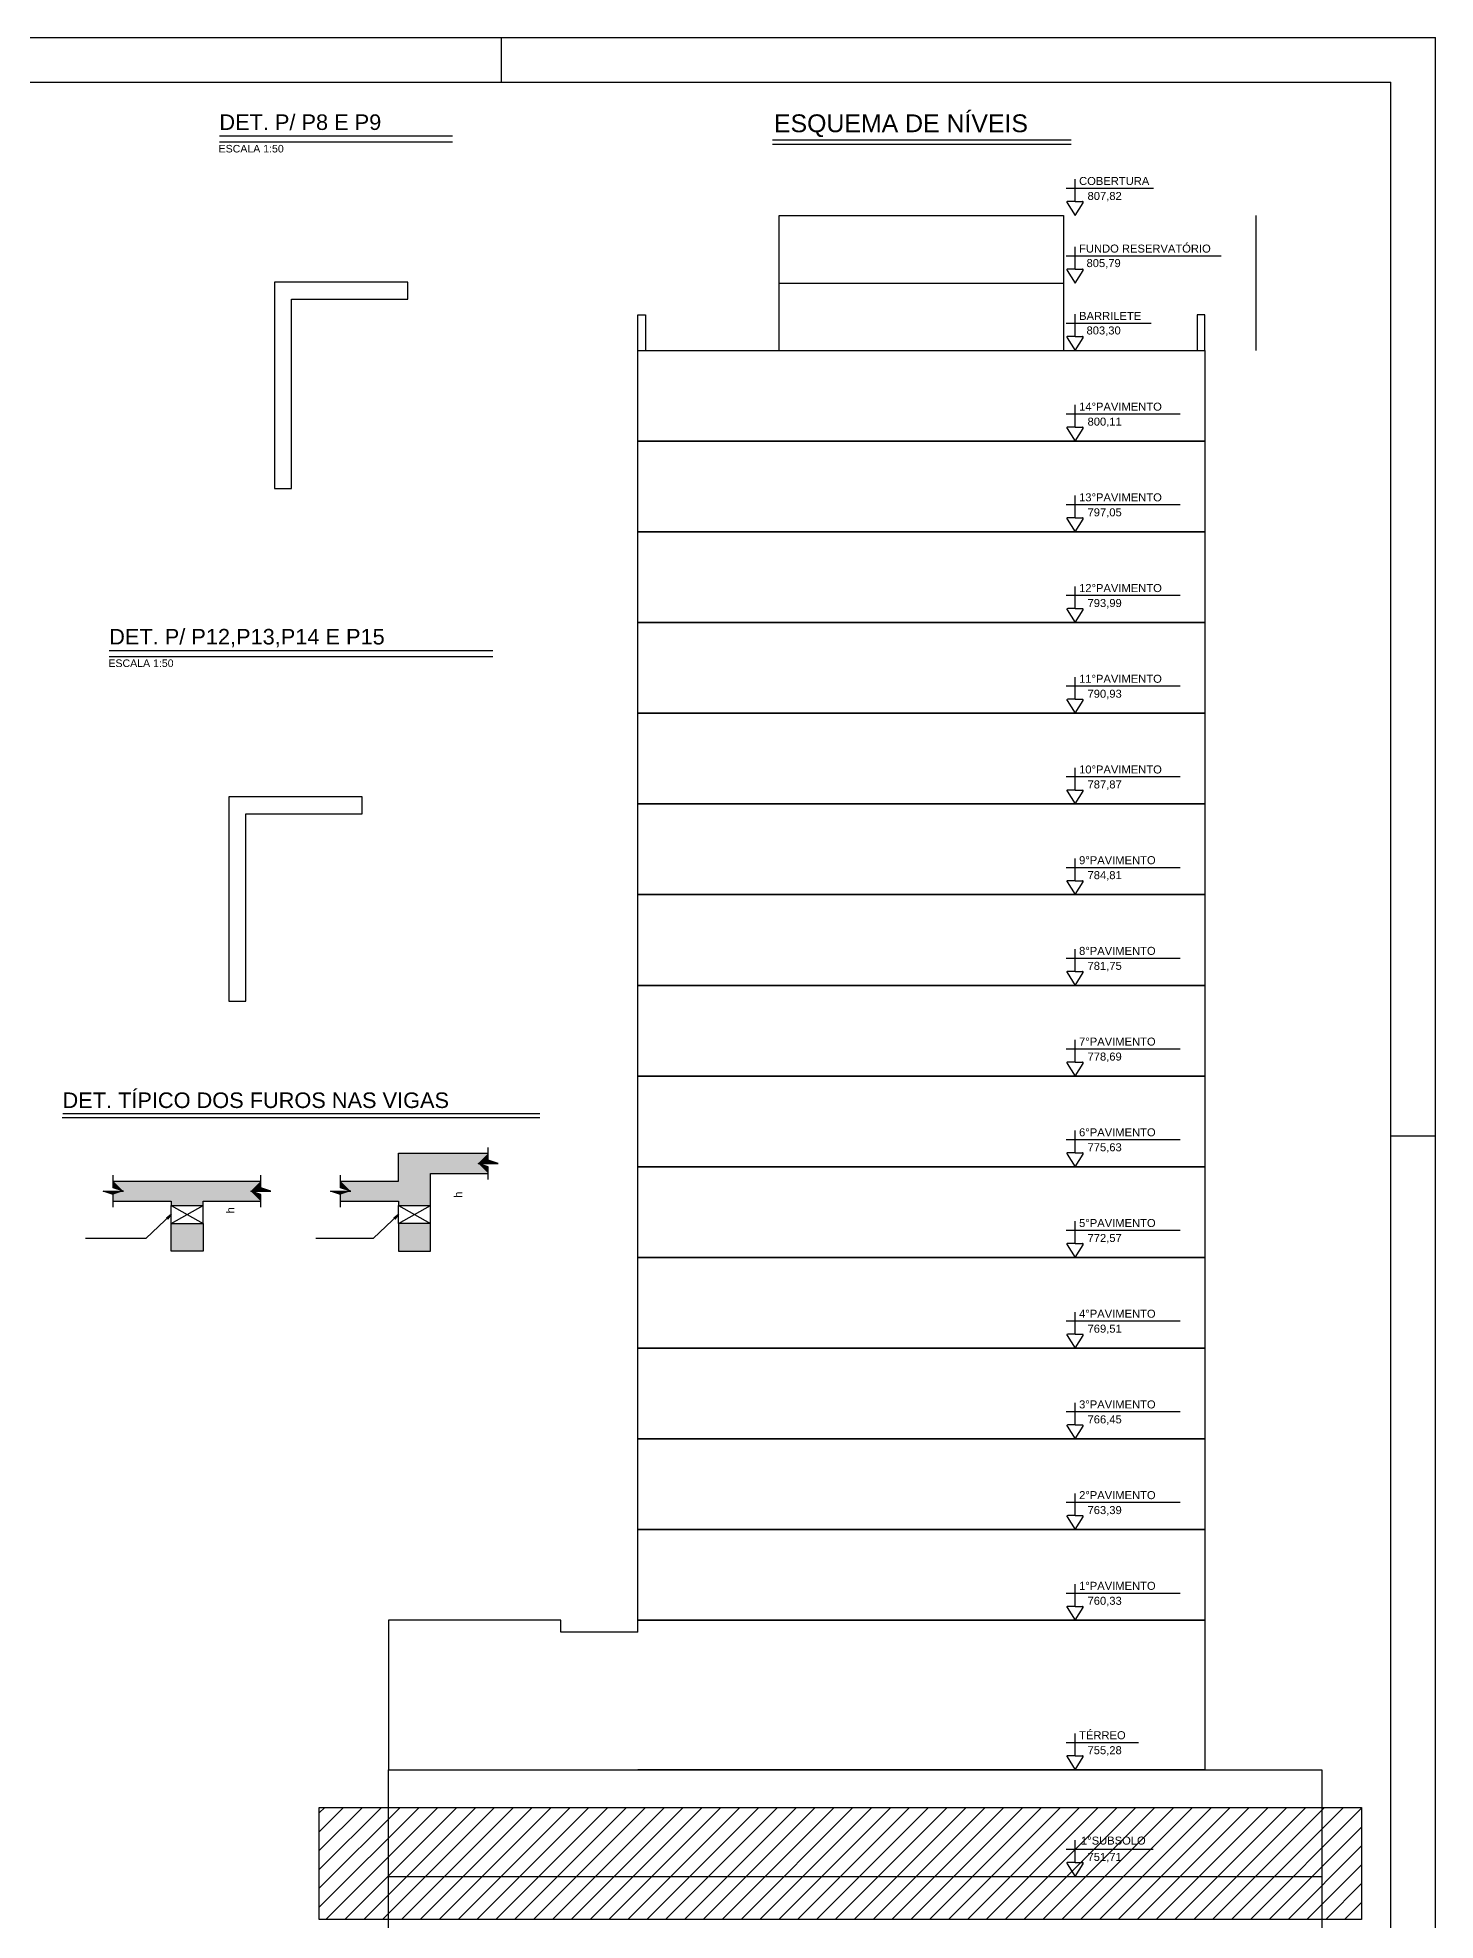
# Model space of a CAD drawing. Extents: x -1206 to 6684, y -2991 to 10691.
# Drawn here: x 4326 to 6684, y 7516 to 10691 of the extents above; entities that cross this region are included whole.
import ezdxf

# ---------------------------------------------------------------- set-up
doc = ezdxf.new("R2010")
doc.units = 0
doc.layers.get('0').update_dxf_attribs({"color": 50})
for name, color, linetype in [('1', 3, 'Continuous'), ('212', 3, 'Continuous'), ('220', 5, 'Continuous'), ('221', 1, 'Continuous'), ('222', 6, 'Continuous'), ('230', 3, 'Continuous'), ('231', 1, 'Continuous'), ('249', 1, 'Continuous'), ('250', 1, 'Continuous'), ('253', 253, 'Continuous')]:
    doc.layers.add(name, color=color, linetype=linetype)
doc.styles.get("Standard").update_dxf_attribs({"font": 'arial.ttf'})

# ---------------------------------------------------------------- blocks, each defined once
blk = doc.blocks.new('_HEB62A6EED5-000', base_point=(552002.934611, 100000.091476))
for p, q in [((555593.605919, 98531.413764), (555761.995968, 98699.803813)), ((555593.605919, 98563.23357), (555730.176163, 98699.803813)), ((555593.605919, 98595.053375), (555698.356357, 98699.803813)), ((555593.605919, 98626.87318), (555666.536552, 98699.803813)), ((555593.605919, 98658.692985), (555634.716747, 98699.803813)), ((555593.605919, 98690.51279), (555602.896942, 98699.803813)), ((555604.92028, 98510.90832), (555793.815773, 98699.803813)), ((555636.740085, 98510.90832), (555825.635578, 98699.803813)), ((555668.55989, 98510.90832), (555857.455383, 98699.803813)), ((555700.379695, 98510.90832), (555889.275188, 98699.803813)), ((555732.1995, 98510.90832), (555921.094994, 98699.803813)), ((555764.019305, 98510.90832), (555952.914799, 98699.803813)), ((555795.83911, 98510.90832), (555984.734604, 98699.803813)), ((555827.658916, 98510.90832), (556016.554409, 98699.803813)), ((555859.478721, 98510.90832), (556048.374214, 98699.803813)), ((555891.298526, 98510.90832), (556080.194019, 98699.803813)), ((555923.118331, 98510.90832), (556112.013824, 98699.803813)), ((555954.938136, 98510.90832), (556143.83363, 98699.803813)), ((555986.757941, 98510.90832), (556175.653435, 98699.803813)), ((556018.577747, 98510.90832), (556207.47324, 98699.803813)), ((556050.397552, 98510.90832), (556239.293045, 98699.803813)), ((556082.217357, 98510.90832), (556271.11285, 98699.803813)), ((556114.037162, 98510.90832), (556302.932655, 98699.803813)), ((556145.856967, 98510.90832), (556334.752461, 98699.803813)), ((556177.676772, 98510.90832), (556366.572266, 98699.803813)), ((556209.496577, 98510.90832), (556398.392071, 98699.803813)), ((556241.316383, 98510.90832), (556430.211876, 98699.803813)), ((556273.136188, 98510.90832), (556462.031681, 98699.803813)), ((556304.955993, 98510.90832), (556493.851486, 98699.803813)), ((556336.775798, 98510.90832), (556525.671291, 98699.803813)), ((556368.595603, 98510.90832), (556557.491097, 98699.803813)), ((556400.415408, 98510.90832), (556589.310902, 98699.803813)), ((556432.235214, 98510.90832), (556621.130707, 98699.803813)), ((556464.055019, 98510.90832), (556652.950512, 98699.803813)), ((556495.874824, 98510.90832), (556684.770317, 98699.803813)), ((556527.694629, 98510.90832), (556716.590122, 98699.803813)), ((556559.514434, 98510.90832), (556748.409928, 98699.803813)), ((556591.334239, 98510.90832), (556780.229733, 98699.803813)), ((556623.154044, 98510.90832), (556812.049538, 98699.803813)), ((556654.97385, 98510.90832), (556843.869343, 98699.803813)), ((556686.793655, 98510.90832), (556875.689148, 98699.803813)), ((556718.61346, 98510.90832), (556907.508953, 98699.803813)), ((556750.433265, 98510.90832), (556939.328758, 98699.803813)), ((556782.25307, 98510.90832), (556971.148564, 98699.803813)), ((556814.072875, 98510.90832), (557002.968369, 98699.803813)), ((556845.892681, 98510.90832), (557034.788174, 98699.803813)), ((556877.712486, 98510.90832), (557066.607979, 98699.803813)), ((556909.532291, 98510.90832), (557098.427784, 98699.803813)), ((556941.352096, 98510.90832), (557130.247589, 98699.803813)), ((556973.171901, 98510.90832), (557162.067395, 98699.803813)), ((557004.991706, 98510.90832), (557193.8872, 98699.803813)), ((557036.811511, 98510.90832), (557225.707005, 98699.803813)), ((557068.631317, 98510.90832), (557257.52681, 98699.803813)), ((557100.451122, 98510.90832), (557289.346615, 98699.803813)), ((557132.270927, 98510.90832), (557321.16642, 98699.803813)), ((557164.090732, 98510.90832), (557351.65959, 98698.477177)), ((557195.910537, 98510.90832), (557351.65959, 98666.657372)), ((557227.730342, 98510.90832), (557351.65959, 98634.837567)), ((557259.550148, 98510.90832), (557351.65959, 98603.017762)), ((557291.369953, 98510.90832), (557351.65959, 98571.197957)), ((557323.189758, 98510.90832), (557351.65959, 98539.378152))]:
    blk.add_line(p, q)

msp = doc.modelspace()

# ---------------------------------------------------------------- linework, layer by layer
for p, q in [((-1205.975, 10691.442), (6684.025, 10691.442)), ((5109.025, 10616.442), (5109.025, 10691.442)), ((5109.025, 10616.442), (5109.025, 10691.442)), ((5109.025, 10616.442), (5109.025, 10691.442)), ((6684.025, 4383.942), (6684.025, 10691.442)), ((6684.025, 10616.442), (6684.025, 10691.442)), ((6684.025, 10616.442), (6684.025, 10691.442)), ((6684.025, 10616.442), (6684.025, 10691.442)), ((6684.025, 10616.442), (6684.025, 10691.442)), ((6684.025, 10616.442), (6684.025, 10691.442)), ((6684.025, 10616.442), (6684.025, 10691.442)), ((6609.025, 8838.942), (6684.025, 8838.942))]:
    msp.add_line(p, q)
at = {"layer": '1'}
for p, q in [((4551.658, 8691.273), (4551.658, 8721.273)), ((4605.658, 8691.273), (4605.658, 8721.273)), ((4935.083, 8691.273), (4935.083, 8721.273)), ((4989.083, 8691.273), (4989.083, 8721.273))]:
    msp.add_line(p, q, dxfattribs=at)
at = {"layer": '220'}
msp.add_line((4454.023, 8762.77), (4702.949, 8762.77), dxfattribs=at)
for points in [[(4837.448, 8762.77), (4935.083, 8762.77), (4935.083, 8809.57), (5086.375, 8809.57)], [(4837.448, 8728.716), (4935.083, 8728.716), (4935.083, 8721.273), (4989.083, 8721.273), (4989.083, 8775.515), (5086.375, 8775.515)], [(4454.023, 8728.716), (4551.658, 8728.716), (4551.658, 8721.273), (4605.658, 8721.273), (4605.658, 8728.716), (4702.949, 8728.716)], [(4551.658, 8691.273), (4605.658, 8691.273), (4605.658, 8644.716), (4551.658, 8644.716), (4551.658, 8691.273)], [(4935.083, 8691.273), (4935.083, 8644.716), (4989.083, 8644.716), (4989.083, 8691.273), (4935.083, 8691.273)]]:
    msp.add_lwpolyline(points, dxfattribs=at)
at = {"layer": '221'}
for p, q in [((4632.948, 10515.75), (5026.011, 10515.75)), ((5565.766, 10511.82), (6069.482, 10511.82)), ((4447.107, 9647.86), (5094.194, 9647.86)), ((4551.658, 8691.273), (4605.658, 8721.273)), ((4551.658, 8721.273), (4605.658, 8691.273)), ((4935.083, 8691.273), (4989.083, 8721.273)), ((4935.083, 8721.273), (4989.083, 8691.273))]:
    msp.add_line(p, q, dxfattribs=at)
for points in [[(5086.375, 8765.515), (5086.375, 8786.867), (5069.348, 8792.542), (5103.402, 8792.542), (5086.375, 8798.218), (5086.375, 8819.57)], [(4454.023, 8718.716), (4454.023, 8740.067), (4436.996, 8745.743), (4471.05, 8745.743), (4454.023, 8751.419), (4454.023, 8772.77)], [(4702.949, 8718.716), (4702.949, 8740.067), (4685.922, 8745.743), (4719.976, 8745.743), (4702.949, 8751.419), (4702.949, 8772.77)], [(4837.448, 8718.716), (4837.448, 8740.067), (4820.421, 8745.743), (4854.475, 8745.743), (4837.448, 8751.419), (4837.448, 8772.77)]]:
    msp.add_lwpolyline(points, dxfattribs=at)
at = {"layer": '222'}
for p, q in [((-1018.475, 10616.442), (6609.024, 10616.442)), ((6609.025, 4458.942), (6609.025, 10616.442)), ((4632.948, 10525.75), (5026.011, 10525.75)), ((5565.766, 10519.32), (6069.482, 10519.32)), ((4447.107, 9657.86), (5094.194, 9657.86)), ((4368.834, 8876.594), (5173.37, 8876.594))]:
    msp.add_line(p, q, dxfattribs=at)
for points in [[(4725.917, 9930.873), (4725.917, 9930.873), (4754.417, 9930.873), (4754.417, 10250.373), (4950.917, 10250.373), (4950.917, 10278.873), (4725.917, 10278.873), (4725.917, 9930.873)], [(4648.968, 9065.983), (4648.968, 9065.983), (4677.468, 9065.983), (4677.468, 9382.483), (4873.968, 9382.483), (4873.968, 9410.983), (4648.968, 9410.983), (4648.968, 9065.983)]]:
    msp.add_lwpolyline(points, dxfattribs=at)
at = {"layer": '230'}
for p, q in [((5577.039, 10277.561), (6057.039, 10277.561)), ((5338.789, 10163.922), (5338.789, 10223.922)), ((5338.789, 10223.922), (5351.789, 10223.922)), ((5351.789, 10223.922), (5351.789, 10163.922)), ((6295.289, 10223.922), (6282.289, 10223.922)), ((6282.289, 10223.922), (6282.289, 10163.922)), ((6295.289, 10163.922), (6295.289, 10223.922)), ((5338.789, 8174.922), (6295.289, 8174.922)), ((5338.789, 8021.922), (6295.289, 8021.922)), ((4918.19, 7589.922), (6492.732, 7589.922))]:
    msp.add_line(p, q, dxfattribs=at)
for points in [[(5577.039, 10163.922), (5577.039, 10391.561), (6057.039, 10391.561), (6057.039, 10163.922)], [(5338.789, 10163.922), (6295.289, 10163.922), (6295.289, 10010.922), (5338.789, 10010.922), (5338.789, 10163.922)], [(5338.789, 10010.922), (6295.289, 10010.922), (6295.289, 9857.922), (5338.789, 9857.922), (5338.789, 10010.922)], [(5338.789, 9857.922), (6295.289, 9857.922), (6295.289, 9704.922), (5338.789, 9704.922), (5338.789, 9857.922)], [(5338.789, 9704.922), (6295.289, 9704.922), (6295.289, 9551.922), (5338.789, 9551.922), (5338.789, 9704.922)], [(5338.789, 9551.922), (6295.289, 9551.922), (6295.289, 9398.922), (5338.789, 9398.922), (5338.789, 9551.922)], [(5338.789, 9398.922), (6295.289, 9398.922), (6295.289, 9245.922), (5338.789, 9245.922), (5338.789, 9398.922)], [(5338.789, 9245.922), (6295.289, 9245.922), (6295.289, 9092.922), (5338.789, 9092.922), (5338.789, 9245.922)], [(5338.789, 9092.922), (6295.289, 9092.922), (6295.289, 8939.922), (5338.789, 8939.922), (5338.789, 9092.922)], [(5338.789, 8939.922), (6295.289, 8939.922), (6295.289, 8786.922), (5338.789, 8786.922), (5338.789, 8939.922)], [(5338.789, 8786.922), (6295.289, 8786.922), (6295.289, 8633.922), (5338.789, 8633.922), (5338.789, 8786.922)], [(5338.789, 8633.922), (6295.289, 8633.922), (6295.289, 8480.922), (5338.789, 8480.922), (5338.789, 8633.922)], [(5338.789, 8480.922), (6295.289, 8480.922), (6295.289, 8327.922), (5338.789, 8327.922), (5338.789, 8480.922)], [(5338.789, 8327.922), (6295.289, 8327.922), (6295.289, 8174.922), (5338.789, 8174.922), (5338.789, 8327.922)], [(5338.789, 8174.922), (6295.289, 8174.922), (6295.289, 8021.922), (5338.789, 8021.922), (5338.789, 8174.922)], [(5338.789, 8001.922), (5209.19, 8001.922), (5209.19, 8021.922), (4918.19, 8021.922), (4918.19, 7769.922), (5338.789, 7769.922)], [(5338.789, 8001.922), (5338.789, 8021.922), (6295.289, 8021.922), (6295.289, 7769.922), (5338.789, 7769.922)], [(4918.19, 7769.922), (6492.732, 7769.922), (6492.732, 7436.922), (4918.19, 7436.922), (4918.19, 7769.922)]]:
    msp.add_lwpolyline(points, dxfattribs=at)
at = {"layer": '231'}
for p, q in [((6076.309, 10415.045), (6076.309, 10452.545)), ((6061.309, 10437.545), (6207.368, 10437.545)), ((6061.309, 10437.545), (6208.368, 10437.545)), ((6062.747, 10412.951), (6076.309, 10391.561)), ((6076.3, 10415.045), (6063.898, 10415.045)), ((6076.309, 10391.561), (6089.872, 10412.952)), ((6076.319, 10415.045), (6088.72, 10415.045)), ((6061.309, 10323.545), (6322.94, 10323.545)), ((6076.309, 10301.045), (6076.309, 10338.545)), ((6062.747, 10298.951), (6076.309, 10277.561)), ((6076.3, 10301.045), (6063.898, 10301.045)), ((6076.309, 10277.561), (6089.872, 10298.952)), ((6076.319, 10301.045), (6088.72, 10301.045)), ((6061.309, 10209.906), (6204.491, 10209.906)), ((6076.309, 10187.406), (6076.309, 10224.906)), ((6062.747, 10185.312), (6076.309, 10163.922)), ((6076.3, 10187.406), (6063.898, 10187.406)), ((6076.309, 10163.922), (6089.872, 10185.313)), ((6076.319, 10187.406), (6088.72, 10187.406)), ((6076.309, 10034.406), (6076.309, 10071.906)), ((6061.309, 10056.906), (6253.826, 10056.906)), ((6062.747, 10032.312), (6076.309, 10010.922)), ((6076.3, 10034.406), (6063.898, 10034.406)), ((6076.309, 10010.922), (6089.872, 10032.313)), ((6076.319, 10034.406), (6088.72, 10034.406)), ((6076.309, 9881.406), (6076.309, 9918.906)), ((6061.309, 9903.906), (6253.826, 9903.906)), ((6062.747, 9879.312), (6076.309, 9857.922)), ((6076.3, 9881.406), (6063.898, 9881.406)), ((6076.309, 9857.922), (6089.872, 9879.313)), ((6076.319, 9881.406), (6088.72, 9881.406)), ((6061.309, 9750.906), (6253.826, 9750.906)), ((6076.309, 9728.406), (6076.309, 9765.906)), ((6062.747, 9726.312), (6076.309, 9704.922)), ((6076.3, 9728.406), (6063.898, 9728.406)), ((6076.309, 9704.922), (6089.872, 9726.313)), ((6076.319, 9728.406), (6088.72, 9728.406)), ((6061.309, 9597.906), (6253.826, 9597.906)), ((6076.309, 9575.406), (6076.309, 9612.906)), ((6062.747, 9573.312), (6076.309, 9551.922)), ((6076.3, 9575.406), (6063.898, 9575.406)), ((6076.309, 9551.922), (6089.872, 9573.313)), ((6076.319, 9575.406), (6088.72, 9575.406)), ((6061.309, 9444.906), (6253.826, 9444.906)), ((6076.309, 9422.406), (6076.309, 9459.906)), ((6062.747, 9420.312), (6076.309, 9398.922)), ((6076.3, 9422.406), (6063.898, 9422.406)), ((6076.309, 9398.922), (6089.872, 9420.313)), ((6076.319, 9422.406), (6088.72, 9422.406)), ((6076.309, 9269.406), (6076.309, 9306.906)), ((6061.309, 9291.906), (6253.826, 9291.906)), ((6062.747, 9267.312), (6076.309, 9245.922)), ((6076.3, 9269.406), (6063.898, 9269.406)), ((6076.309, 9245.922), (6089.872, 9267.313)), ((6076.319, 9269.406), (6088.72, 9269.406)), ((6076.309, 9116.406), (6076.309, 9153.906)), ((6061.309, 9138.906), (6253.826, 9138.906)), ((6062.747, 9114.312), (6076.309, 9092.922)), ((6076.3, 9116.406), (6063.898, 9116.406)), ((6076.309, 9092.922), (6089.872, 9114.313)), ((6076.319, 9116.406), (6088.72, 9116.406)), ((6076.309, 8963.406), (6076.309, 9000.906)), ((6061.309, 8985.906), (6253.826, 8985.906)), ((6062.747, 8961.312), (6076.309, 8939.922)), ((6076.3, 8963.406), (6063.898, 8963.406)), ((6076.309, 8939.922), (6089.872, 8961.313)), ((6076.319, 8963.406), (6088.72, 8963.406)), ((4367.93, 8869.787), (5173.37, 8869.787)), ((6061.309, 8832.906), (6253.826, 8832.906)), ((6076.309, 8810.406), (6076.309, 8847.906)), ((6062.747, 8808.312), (6076.309, 8786.922)), ((6076.3, 8810.406), (6063.898, 8810.406)), ((6076.309, 8786.922), (6089.872, 8808.313)), ((6076.319, 8810.406), (6088.72, 8810.406)), ((6061.309, 8679.906), (6253.826, 8679.906)), ((6076.309, 8657.406), (6076.309, 8694.906)), ((6062.747, 8655.312), (6076.309, 8633.922)), ((6076.3, 8657.406), (6063.898, 8657.406)), ((6076.309, 8633.922), (6089.872, 8655.313)), ((6076.319, 8657.406), (6088.72, 8657.406)), ((6061.309, 8526.906), (6253.826, 8526.906)), ((6076.309, 8504.406), (6076.309, 8541.906)), ((6062.747, 8502.312), (6076.309, 8480.922)), ((6076.3, 8504.406), (6063.898, 8504.406)), ((6076.309, 8480.922), (6089.872, 8502.313)), ((6076.319, 8504.406), (6088.72, 8504.406)), ((6076.309, 8351.406), (6076.309, 8388.906)), ((6061.309, 8373.906), (6253.826, 8373.906)), ((6062.747, 8349.312), (6076.309, 8327.922)), ((6076.3, 8351.406), (6063.898, 8351.406)), ((6076.309, 8327.922), (6089.872, 8349.313)), ((6076.319, 8351.406), (6088.72, 8351.406)), ((6076.309, 8198.406), (6076.309, 8235.906)), ((6061.309, 8220.906), (6253.826, 8220.906)), ((6062.747, 8196.312), (6076.309, 8174.922)), ((6076.3, 8198.406), (6063.898, 8198.406)), ((6076.309, 8174.922), (6089.872, 8196.313)), ((6076.319, 8198.406), (6088.72, 8198.406)), ((6061.309, 8067.906), (6253.826, 8067.906)), ((6076.309, 8045.406), (6076.309, 8082.906)), ((6062.747, 8043.312), (6076.309, 8021.922)), ((6076.3, 8045.406), (6063.898, 8045.406)), ((6076.309, 8021.922), (6089.872, 8043.313)), ((6076.319, 8045.406), (6088.72, 8045.406)), ((6061.309, 7815.906), (6183.449, 7815.906)), ((6076.309, 7793.406), (6076.309, 7830.906)), ((6062.747, 7791.312), (6076.309, 7769.922)), ((6076.3, 7793.406), (6063.898, 7793.406)), ((6076.309, 7769.922), (6089.872, 7791.313)), ((6076.319, 7793.406), (6088.72, 7793.406)), ((6061.309, 7635.906), (6207.799, 7635.906)), ((6076.309, 7613.406), (6076.309, 7650.906)), ((6062.747, 7611.312), (6076.309, 7589.922)), ((6076.3, 7613.406), (6063.898, 7613.406)), ((6076.309, 7589.922), (6089.872, 7611.313)), ((6076.319, 7613.406), (6088.72, 7613.406))]:
    msp.add_line(p, q, dxfattribs=at)
msp.add_lwpolyline([(4801.477, 7706.345), (6559.53, 7706.345), (6559.53, 7517.45), (4801.477, 7517.45), (4801.477, 7706.345)], dxfattribs=at)
for centre, start, end in [((6063.898, 10413.681), 90, 212.376968), ((6088.72, 10413.682), 327.627716, 90), ((6063.898, 10299.681), 90, 212.376968), ((6088.72, 10299.682), 327.627716, 90), ((6063.898, 10186.042), 90, 212.376968), ((6088.72, 10186.043), 327.627716, 90), ((6063.898, 10033.042), 90, 212.376968), ((6088.72, 10033.043), 327.627716, 90), ((6063.898, 9880.042), 90, 212.376968), ((6088.72, 9880.043), 327.627716, 90), ((6063.898, 9727.042), 90, 212.376968), ((6088.72, 9727.043), 327.627716, 90), ((6063.898, 9574.042), 90, 212.376968), ((6088.72, 9574.043), 327.627716, 90), ((6063.898, 9421.042), 90, 212.376968), ((6088.72, 9421.043), 327.627716, 90), ((6063.898, 9268.042), 90, 212.376968), ((6088.72, 9268.043), 327.627716, 90), ((6063.898, 9115.042), 90, 212.376968), ((6088.72, 9115.043), 327.627716, 90), ((6063.898, 8962.042), 90, 212.376968), ((6088.72, 8962.043), 327.627716, 90), ((6063.898, 8809.042), 90, 212.376968), ((6088.72, 8809.043), 327.627716, 90), ((6063.898, 8656.042), 90, 212.376968), ((6088.72, 8656.043), 327.627716, 90), ((6063.898, 8503.042), 90, 212.376968), ((6088.72, 8503.043), 327.627716, 90), ((6063.898, 8350.042), 90, 212.376968), ((6088.72, 8350.043), 327.627716, 90), ((6063.898, 8197.042), 90, 212.376968), ((6088.72, 8197.043), 327.627716, 90), ((6063.898, 8044.042), 90, 212.376968), ((6088.72, 8044.043), 327.627716, 90), ((6063.898, 7792.042), 90, 212.376968), ((6088.72, 7792.043), 327.627716, 90), ((6063.898, 7612.042), 90, 212.376968), ((6088.72, 7612.043), 327.627716, 90)]:
    msp.add_arc(centre, 1.364, start, end, dxfattribs=at)
at = {"layer": '249'}
for points in [[(4407.165, 8666.486), (4509.666, 8666.486), (4551.658, 8706.273), (4545.359, 8698.506), (4551.658, 8706.273), (4543.563, 8700.401)], [(4795.854, 8666.486), (4893.091, 8666.486), (4935.083, 8706.273), (4928.784, 8698.506), (4935.083, 8706.273), (4926.989, 8700.401)]]:
    msp.add_lwpolyline(points, dxfattribs=at)
at = {"layer": '250'}
msp.add_lwpolyline([(6381.986, 10163.922), (6381.986, 10277.561), (6381.986, 10391.561)], dxfattribs=at)
at = {"layer": '253'}
for points in [[(5086.375, 8809.57), (4935.083, 8762.77), (4989.083, 8775.515)], [(5086.375, 8809.57), (4935.083, 8809.57), (4935.083, 8762.77)], [(5069.348, 8792.542), (5086.375, 8809.57), (4989.083, 8775.515)], [(5086.375, 8798.218), (5086.375, 8809.57), (5069.348, 8792.542)], [(5103.402, 8792.542), (5086.375, 8798.218), (5069.348, 8792.542)], [(4989.083, 8775.515), (4935.083, 8762.77), (4989.083, 8721.273)], [(4989.083, 8775.515), (5086.375, 8775.515), (5069.348, 8792.542)], [(5086.375, 8775.515), (5086.375, 8786.867), (5069.348, 8792.542)], [(4436.996, 8745.743), (4454.023, 8740.067), (4471.05, 8745.743)], [(4454.023, 8751.419), (4471.05, 8745.743), (4454.023, 8762.77)], [(4471.05, 8745.743), (4702.949, 8762.77), (4454.023, 8762.77)], [(4454.023, 8740.067), (4551.658, 8728.716), (4471.05, 8745.743)], [(4454.023, 8740.067), (4454.023, 8728.716), (4551.658, 8728.716)], [(4471.05, 8745.743), (4551.658, 8728.716), (4702.949, 8762.77)], [(4551.658, 8728.716), (4605.658, 8728.716), (4702.949, 8762.77)], [(4702.949, 8762.77), (4605.658, 8728.716), (4685.922, 8745.743)], [(4605.658, 8728.716), (4702.949, 8728.716), (4685.922, 8745.743)], [(4702.949, 8751.419), (4702.949, 8762.77), (4685.922, 8745.743)], [(4719.976, 8745.743), (4702.949, 8751.419), (4685.922, 8745.743)], [(4685.922, 8745.743), (4702.949, 8728.716), (4702.949, 8740.067)], [(4854.475, 8745.743), (4820.421, 8745.743), (4837.448, 8740.067)], [(4854.475, 8745.743), (4935.083, 8762.77), (4837.448, 8762.77)], [(4854.475, 8745.743), (4837.448, 8762.77), (4837.448, 8751.419)], [(4854.475, 8745.743), (4837.448, 8740.067), (4935.083, 8728.716)], [(4837.448, 8740.067), (4837.448, 8728.716), (4935.083, 8728.716)], [(4854.475, 8745.743), (4935.083, 8728.716), (4935.083, 8762.77)], [(4935.083, 8762.77), (4935.083, 8728.716), (4989.083, 8721.273)], [(4551.658, 8721.273), (4605.658, 8721.273), (4551.658, 8728.716)], [(4605.658, 8721.273), (4605.658, 8728.716), (4551.658, 8728.716)], [(4989.083, 8721.273), (4935.083, 8728.716), (4935.083, 8721.273)], [(4551.658, 8691.273), (4551.658, 8644.716), (4605.658, 8644.716)], [(4551.658, 8691.273), (4605.658, 8644.716), (4605.658, 8691.273)], [(4551.658, 8691.273), (4605.658, 8691.273), (4551.658, 8691.273)], [(4935.083, 8691.273), (4935.083, 8644.716), (4989.083, 8644.716)], [(4935.083, 8691.273), (4989.083, 8644.716), (4989.083, 8691.273)], [(4935.083, 8691.273), (4989.083, 8691.273), (4935.083, 8691.273)]]:
    msp.add_solid(points, dxfattribs=at)

# ---------------------------------------------------------------- block references
at = {"layer": '249'}
msp.add_blockref('_HEB62A6EED5-000', (1210.805, 9006.633), dxfattribs=at)

# ---------------------------------------------------------------- texts
for s, p in [('COBERTURA', (6083.107, 10442.91)), ('807,82', (6097.361, 10417.676)), ('FUNDO RESERVATÓRIO', (6083.107, 10328.91)), ('805,79', (6095.629, 10304.45)), ('BARRILETE', (6083.107, 10215.271)), ('803,30', (6095.629, 10190.811)), ('14%%dPAVIMENTO', (6083.107, 10062.271)), ('800,11', (6097.361, 10037.037)), ('13%%dPAVIMENTO', (6083.107, 9909.271)), ('797,05', (6097.361, 9884.037)), ('12%%dPAVIMENTO', (6083.107, 9756.271)), ('793,99', (6097.361, 9731.037)), ('11%%dPAVIMENTO', (6083.107, 9603.271)), ('790,93', (6097.361, 9578.037)), ('10%%dPAVIMENTO', (6083.107, 9450.271)), ('787,87', (6097.361, 9425.037)), ('9%%dPAVIMENTO', (6083.107, 9297.271)), ('784,81', (6097.361, 9272.037)), ('8%%dPAVIMENTO', (6083.107, 9144.271)), ('781,75', (6097.361, 9119.037)), ('7%%dPAVIMENTO', (6083.107, 8991.271)), ('778,69', (6097.361, 8966.037)), ('6%%dPAVIMENTO', (6083.107, 8838.271)), ('775,63', (6097.361, 8813.037)), ('5%%dPAVIMENTO', (6083.107, 8685.271)), ('772,57', (6097.361, 8660.037)), ('4%%dPAVIMENTO', (6083.107, 8532.271)), ('769,51', (6097.361, 8507.037)), ('3%%dPAVIMENTO', (6083.107, 8379.271)), ('766,45', (6097.361, 8354.037)), ('2%%dPAVIMENTO', (6083.107, 8226.271)), ('763,39', (6097.361, 8201.037)), ('1%%dPAVIMENTO', (6083.107, 8073.271)), ('760,33', (6097.361, 8048.037)), ('TÉRREO', (6083.107, 7821.271)), ('755,28', (6097.361, 7796.037)), ('1%%dSUBSOLO', (6086.284, 7643.541)), ('751,71', (6097.361, 7616.037))]:
    msp.add_text(s, height=13.5).set_placement(p)
at = {"layer": '212'}
for p in [(4631.65, 10497.786), (4445.809, 9629.897)]:
    msp.add_text('ESCALA 1:50', height=12.75, dxfattribs=at).set_placement(p)
at = {"layer": '220', "color": 4}
for p in [(5042.619, 8734.355), (4658.327, 8708.266)]:
    msp.add_text('h', height=13.5, rotation=90, dxfattribs=at).set_placement(p)
at = {"layer": '222'}
for s, height, p in [('DET. P/ P8 E P9', 26.25, (4632.948, 10535.75)), ('ESQUEMA DE NÍVEIS', 30, (5568.451, 10532)), ('DET. P/ P12,P13,P14 E P15', 26.25, (4447.107, 9667.86)), ('DET. TÍPICO DOS FUROS NAS VIGAS', 26.25, (4368.371, 8885.997))]:
    msp.add_text(s, height=height, dxfattribs=at).set_placement(p)

doc.saveas('drawing.dxf')
